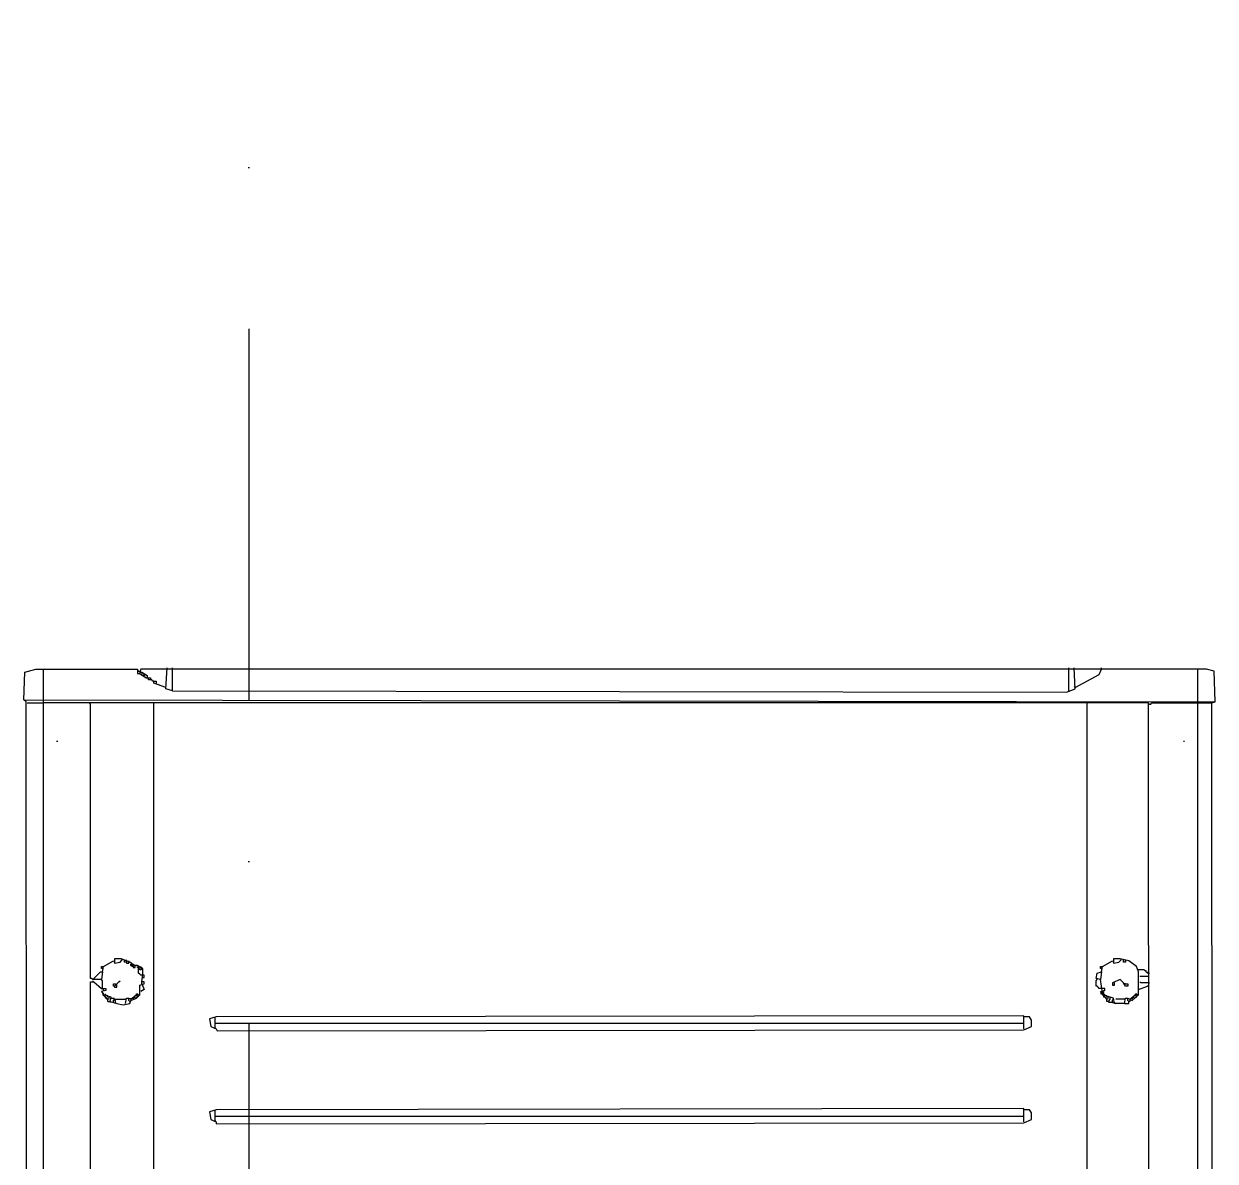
# Model space of a CAD drawing. Extents: x 3792242 to 5145247, y -1546315 to -1031918.
# Drawn here: x 4033512 to 4034281, y -1491160 to -1490426 of the extents above; entities that cross this region are included whole.
import ezdxf

# ---------------------------------------------------------------- set-up
doc = ezdxf.new("R2010")
doc.units = 0
doc.header["$MEASUREMENT"] = 0
doc.linetypes.add('BODKOCIARKOVANA_3', pattern=[5.6, 3, -1.3, 0, -1.3])
doc.layers.add('osi', color=253, linetype='CONTINUOUS')
doc.layers.add('ZZ-chladenie', color=133, linetype='CONTINUOUS')

msp = doc.modelspace()

# ---------------------------------------------------------------- linework, layer by layer
at = {"layer": 'osi', "linetype": 'BODKOCIARKOVANA_3', "ltscale": 80}
msp.add_line((4033657.044, -1487486.244), (4033657.044, -1507826.838), dxfattribs=at)
at = {"layer": 'ZZ-chladenie'}
for p, q in [((4033603.519, -1490855.35), (4033604.225, -1490841.935)), ((4033607.755, -1490856.762), (4033607.755, -1490841.935)), ((4034186.72, -1490856.762), (4034186.72, -1490841.935)), ((4034190.956, -1490855.35), (4034190.249, -1490841.935)), ((4034207.901, -1490842.64), (4034207.901, -1490841.935)), ((4033511.732, -1490862.41), (4033512.438, -1490844.759)), ((4033512.438, -1490844.759), (4033519.499, -1490842.64)), ((4033519.499, -1490842.64), (4033585.162, -1490842.64)), ((4033524.441, -1492530.108), (4033524.441, -1490842.64)), ((4033585.162, -1490842.64), (4033585.162, -1490845.464)), ((4033585.868, -1490844.052), (4033585.162, -1490844.052)), ((4033585.162, -1490845.464), (4033586.574, -1490845.464)), ((4033586.574, -1490844.759), (4033585.868, -1490844.052)), ((4033587.28, -1490842.64), (4033586.574, -1490844.759)), ((4033586.574, -1490844.759), (4033587.986, -1490844.759)), ((4033586.574, -1490845.464), (4033586.574, -1490846.171)), ((4033586.574, -1490845.464), (4033590.81, -1490848.289)), ((4034275.682, -1490842.64), (4033587.28, -1490842.64)), ((4033587.986, -1490844.759), (4033591.516, -1490846.877)), ((4033587.986, -1490846.171), (4033587.986, -1490845.464)), ((4033587.986, -1490846.877), (4033587.986, -1490846.171)), ((4033588.692, -1490846.877), (4033587.986, -1490846.877)), ((4033588.692, -1490846.877), (4033589.398, -1490846.171)), ((4033589.398, -1490846.171), (4033590.104, -1490846.877)), ((4033590.104, -1490847.583), (4033590.104, -1490848.289)), ((4033590.81, -1490848.289), (4033593.634, -1490848.289)), ((4033591.516, -1490846.877), (4033591.516, -1490848.289)), ((4033592.222, -1490849.701), (4033592.222, -1490848.289)), ((4033593.634, -1490849.701), (4033592.222, -1490849.701)), ((4033593.634, -1490848.289), (4033593.634, -1490849.701)), ((4033594.341, -1490849.701), (4033593.634, -1490849.701)), ((4033595.047, -1490850.407), (4033594.341, -1490849.701)), ((4034190.956, -1490854.643), (4034206.489, -1490846.171)), ((4034206.489, -1490846.171), (4034207.901, -1490842.64)), ((4034270.034, -1491908.781), (4034270.034, -1490842.64)), ((4034280.625, -1490844.052), (4034275.682, -1490842.64)), ((4034281.33, -1490863.822), (4034280.625, -1490844.052)), ((4033595.753, -1490850.407), (4033595.047, -1490850.407)), ((4033595.753, -1490851.819), (4033595.753, -1490850.407)), ((4033595.753, -1490850.407), (4033597.165, -1490850.407)), ((4033603.519, -1490854.643), (4033595.753, -1490851.819)), ((4033597.165, -1490850.407), (4033597.165, -1490851.819)), ((4033607.755, -1490856.762), (4033603.519, -1490855.35)), ((4033607.755, -1490856.762), (4034185.307, -1490857.467)), ((4034185.307, -1490857.467), (4034190.956, -1490855.35)), ((4034190.956, -1490854.643), (4034190.249, -1490853.938)), ((4033513.144, -1490863.822), (4033511.732, -1490862.41)), ((4033511.732, -1490862.41), (4034281.33, -1490863.822)), ((4033514.557, -1492529.402), (4033513.144, -1490863.822)), ((4033513.85, -1490864.528), (4033524.441, -1490864.528)), ((4034238.262, -1490864.528), (4033524.441, -1490864.528)), ((4033554.801, -1490865.234), (4033554.095, -1490864.528)), ((4033554.801, -1491042.454), (4033554.801, -1490865.234)), ((4033595.753, -1491241.56), (4033595.753, -1490864.528)), ((4034198.723, -1492429.848), (4034198.723, -1490864.528)), ((4034238.967, -1492287.226), (4034238.262, -1490864.528)), ((4034238.967, -1490865.234), (4034238.262, -1490865.234)), ((4034238.967, -1490865.234), (4034239.674, -1490865.234)), ((4034239.674, -1490865.234), (4034240.379, -1490864.528)), ((4034240.379, -1490864.528), (4034270.034, -1490864.528)), ((4034270.034, -1490864.528), (4034279.213, -1490864.528)), ((4034279.213, -1490864.528), (4034281.33, -1490863.822)), ((4034279.918, -1492397.37), (4034279.213, -1490864.528)), ((4033532.914, -1490889.24), (4033533.62, -1490889.24)), ((4034260.855, -1490889.24), (4034261.561, -1490889.24)), ((4033563.274, -1491034.687), (4033569.628, -1491031.157)), ((4033569.628, -1491031.157), (4033570.335, -1491031.863)), ((4033574.571, -1491029.745), (4033570.335, -1491029.745)), ((4033570.335, -1491029.745), (4033570.335, -1491032.569)), ((4033570.335, -1491032.569), (4033573.865, -1491031.863)), ((4033573.865, -1491031.863), (4033575.277, -1491030.451)), ((4033580.219, -1491031.863), (4033574.571, -1491029.745)), ((4033575.277, -1491030.451), (4033575.277, -1491029.745)), ((4033576.689, -1491031.863), (4033576.689, -1491030.451)), ((4033578.102, -1491031.863), (4033576.689, -1491031.863)), ((4033578.102, -1491031.157), (4033578.102, -1491030.451)), ((4033578.102, -1491031.157), (4033578.102, -1491031.863)), ((4033578.102, -1491031.863), (4033578.102, -1491032.569)), ((4033578.102, -1491032.569), (4033579.514, -1491032.569)), ((4033579.514, -1491031.863), (4033579.514, -1491031.157)), ((4033579.514, -1491032.569), (4033579.514, -1491031.863)), ((4033583.043, -1491033.981), (4033580.219, -1491031.863)), ((4033580.926, -1491032.569), (4033580.926, -1491031.863)), ((4033580.926, -1491033.981), (4033580.926, -1491033.275)), ((4033580.926, -1491033.275), (4033581.631, -1491033.981)), ((4033581.631, -1491034.687), (4033580.926, -1491033.981)), ((4033581.631, -1491033.981), (4033582.338, -1491033.275)), ((4033581.631, -1491033.981), (4033582.338, -1491034.687)), ((4033582.338, -1491033.275), (4033583.043, -1491033.981)), ((4033582.338, -1491034.687), (4033583.043, -1491033.981)), ((4033583.75, -1491033.981), (4033583.043, -1491033.981)), ((4033585.162, -1491033.981), (4033583.043, -1491033.981)), ((4033583.75, -1491034.687), (4033583.75, -1491033.981)), ((4033588.692, -1491036.099), (4033585.162, -1491033.981)), ((4034208.607, -1491034.687), (4034214.961, -1491031.157)), ((4034214.961, -1491031.157), (4034215.668, -1491031.863)), ((4034219.904, -1491029.745), (4034215.668, -1491029.745)), ((4034215.668, -1491029.745), (4034215.668, -1491032.569)), ((4034215.668, -1491032.569), (4034219.198, -1491031.863)), ((4034219.198, -1491031.863), (4034220.61, -1491030.451)), ((4034225.552, -1491031.157), (4034219.904, -1491029.745)), ((4034220.61, -1491030.451), (4034220.61, -1491029.745)), ((4034222.022, -1491031.863), (4034222.022, -1491030.451)), ((4034223.434, -1491031.863), (4034222.022, -1491031.863)), ((4034223.434, -1491031.157), (4034223.434, -1491030.451)), ((4034223.434, -1491031.157), (4034223.434, -1491031.863)), ((4034230.495, -1491034.687), (4034225.552, -1491031.157)), ((4033556.214, -1491043.16), (4033561.156, -1491038.217)), ((4033561.156, -1491038.217), (4033562.568, -1491038.217)), ((4033561.862, -1491036.099), (4033561.862, -1491034.687)), ((4033561.862, -1491034.687), (4033563.274, -1491034.687)), ((4033562.568, -1491036.099), (4033561.862, -1491036.099)), ((4033562.568, -1491038.217), (4033561.862, -1491043.16)), ((4033562.568, -1491038.217), (4033563.274, -1491034.687)), ((4033562.568, -1491036.099), (4033563.274, -1491036.099)), ((4033582.338, -1491034.687), (4033581.631, -1491034.687)), ((4033582.338, -1491034.687), (4033582.338, -1491035.393)), ((4033582.338, -1491035.393), (4033583.75, -1491035.393)), ((4033583.75, -1491035.393), (4033583.75, -1491034.687)), ((4033585.162, -1491035.393), (4033585.162, -1491034.687)), ((4033585.162, -1491034.687), (4033585.868, -1491035.393)), ((4033585.868, -1491035.393), (4033585.162, -1491035.393)), ((4033585.868, -1491035.393), (4033586.574, -1491034.687)), ((4033585.868, -1491038.923), (4033585.868, -1491035.393)), ((4033586.574, -1491039.629), (4033585.868, -1491038.923)), ((4033586.574, -1491034.687), (4033587.28, -1491035.393)), ((4033586.574, -1491036.099), (4033587.28, -1491035.393)), ((4033586.574, -1491036.805), (4033586.574, -1491036.099)), ((4033587.28, -1491036.805), (4033586.574, -1491036.805)), ((4033587.28, -1491040.335), (4033586.574, -1491039.629)), ((4033587.986, -1491035.393), (4033587.28, -1491035.393)), ((4033587.986, -1491036.099), (4033587.28, -1491036.805)), ((4033587.986, -1491040.335), (4033587.28, -1491040.335)), ((4033587.986, -1491036.099), (4033587.986, -1491035.393)), ((4033587.986, -1491044.572), (4033588.692, -1491039.629)), ((4033589.398, -1491040.335), (4033587.986, -1491040.335)), ((4033587.986, -1491041.748), (4033589.398, -1491041.748)), ((4033588.692, -1491039.629), (4033588.692, -1491036.099)), ((4033589.398, -1491041.748), (4033589.398, -1491040.335)), ((4034204.371, -1491042.454), (4034205.077, -1491038.923)), ((4034205.077, -1491038.923), (4034207.901, -1491038.217)), ((4034207.195, -1491036.099), (4034207.195, -1491034.687)), ((4034207.195, -1491034.687), (4034208.607, -1491034.687)), ((4034207.901, -1491036.099), (4034207.195, -1491036.099)), ((4034207.901, -1491038.217), (4034207.195, -1491043.16)), ((4034207.901, -1491038.217), (4034208.607, -1491034.687)), ((4034207.901, -1491036.099), (4034208.607, -1491036.099)), ((4034231.907, -1491038.217), (4034230.495, -1491034.687)), ((4034235.437, -1491036.805), (4034231.2, -1491036.805)), ((4034231.907, -1491049.514), (4034231.907, -1491038.217)), ((4034232.613, -1491041.041), (4034238.262, -1491041.041)), ((4034236.143, -1491037.511), (4034235.437, -1491036.805)), ((4034236.849, -1491037.511), (4034236.143, -1491037.511)), ((4034236.849, -1491038.217), (4034236.849, -1491037.511)), ((4034237.555, -1491038.923), (4034236.849, -1491038.217)), ((4034238.262, -1491038.923), (4034237.555, -1491038.217)), ((4034238.262, -1491038.923), (4034237.555, -1491038.923)), ((4034238.262, -1491038.923), (4034238.967, -1491038.923)), ((4033554.095, -1492530.108), (4033554.801, -1491044.572)), ((4033555.508, -1491042.454), (4033554.801, -1491042.454)), ((4033554.801, -1491044.572), (4033556.92, -1491044.572)), ((4033556.214, -1491043.16), (4033555.508, -1491042.454)), ((4033561.862, -1491043.16), (4033556.214, -1491043.16)), ((4033556.214, -1491043.866), (4033556.214, -1491044.572)), ((4033556.92, -1491044.572), (4033561.862, -1491048.808)), ((4033562.568, -1491043.866), (4033561.862, -1491043.16)), ((4033561.862, -1491048.808), (4033564.686, -1491048.808)), ((4033562.568, -1491048.808), (4033562.568, -1491043.866)), ((4033563.274, -1491050.22), (4033563.274, -1491048.808)), ((4033564.686, -1491048.808), (4033564.686, -1491050.22)), ((4033569.628, -1491047.396), (4033569.628, -1491045.984)), ((4033569.628, -1491045.984), (4033571.04, -1491045.984)), ((4033570.335, -1491047.396), (4033569.628, -1491047.396)), ((4033571.04, -1491046.69), (4033570.335, -1491047.396)), ((4033570.335, -1491047.396), (4033570.335, -1491048.102)), ((4033570.335, -1491048.102), (4033571.747, -1491048.102)), ((4033571.04, -1491045.984), (4033571.04, -1491046.69)), ((4033571.747, -1491045.984), (4033572.453, -1491045.278)), ((4033571.747, -1491048.102), (4033571.747, -1491045.984)), ((4033572.453, -1491045.278), (4033573.159, -1491044.572)), ((4033573.159, -1491044.572), (4033573.865, -1491043.866)), ((4033586.574, -1491046.69), (4033589.398, -1491045.984)), ((4033586.574, -1491053.045), (4033586.574, -1491046.69)), ((4033589.398, -1491049.514), (4033587.28, -1491050.926)), ((4033587.986, -1491045.984), (4033587.986, -1491044.572)), ((4033589.398, -1491044.572), (4033587.986, -1491044.572)), ((4033587.986, -1491045.984), (4033589.398, -1491049.514)), ((4033589.398, -1491045.984), (4033589.398, -1491044.572)), ((4034207.195, -1491043.16), (4034204.371, -1491042.454)), ((4034204.371, -1491043.866), (4034205.077, -1491043.16)), ((4034204.371, -1491047.396), (4034204.371, -1491043.866)), ((4034205.077, -1491047.396), (4034204.371, -1491047.396)), ((4034205.077, -1491043.16), (4034205.077, -1491042.454)), ((4034205.783, -1491048.102), (4034205.077, -1491047.396)), ((4034206.489, -1491048.808), (4034205.783, -1491048.102)), ((4034207.901, -1491048.808), (4034206.489, -1491048.808)), ((4034208.607, -1491051.632), (4034207.195, -1491043.16)), ((4034208.607, -1491048.808), (4034207.901, -1491048.808)), ((4034210.019, -1491048.808), (4034208.607, -1491048.808)), ((4034210.019, -1491050.22), (4034210.019, -1491048.808)), ((4034219.904, -1491043.16), (4034214.961, -1491045.278)), ((4034214.961, -1491045.278), (4034214.961, -1491046.69)), ((4034214.961, -1491046.69), (4034216.374, -1491046.69)), ((4034216.374, -1491046.69), (4034216.374, -1491045.278)), ((4034222.022, -1491045.278), (4034219.904, -1491043.16)), ((4034223.434, -1491047.396), (4034222.022, -1491045.278)), ((4034223.434, -1491045.984), (4034222.728, -1491045.984)), ((4034223.434, -1491045.984), (4034224.846, -1491045.984)), ((4034224.846, -1491047.396), (4034223.434, -1491047.396)), ((4034224.846, -1491045.984), (4034224.846, -1491047.396)), ((4034231.907, -1491049.514), (4034237.555, -1491047.396)), ((4034231.907, -1491053.045), (4034231.907, -1491049.514)), ((4034233.319, -1491045.278), (4034232.613, -1491044.572)), ((4034238.262, -1491045.278), (4034233.319, -1491045.278)), ((4034237.555, -1491047.396), (4034238.262, -1491046.69)), ((4034238.262, -1491045.278), (4034238.967, -1491045.278)), ((4033564.686, -1491050.22), (4033561.862, -1491050.926)), ((4033561.862, -1491050.926), (4033564.686, -1491055.162)), ((4033562.568, -1491052.338), (4033563.274, -1491051.632)), ((4033563.274, -1491053.045), (4033562.568, -1491052.338)), ((4033563.274, -1491053.75), (4033563.274, -1491053.045)), ((4033563.98, -1491053.75), (4033563.274, -1491053.75)), ((4033565.392, -1491053.75), (4033563.98, -1491052.338)), ((4033563.98, -1491053.75), (4033564.686, -1491053.045)), ((4033564.686, -1491054.457), (4033563.98, -1491053.75)), ((4033564.686, -1491053.045), (4033565.392, -1491053.75)), ((4033565.392, -1491055.162), (4033564.686, -1491054.457)), ((4033564.686, -1491055.162), (4033565.392, -1491055.162)), ((4033566.098, -1491053.75), (4033565.392, -1491053.75)), ((4033568.216, -1491054.457), (4033565.392, -1491053.75)), ((4033565.392, -1491055.869), (4033565.392, -1491055.162)), ((4033565.392, -1491055.162), (4033566.098, -1491057.281)), ((4033566.098, -1491055.869), (4033565.392, -1491055.869)), ((4033566.098, -1491054.457), (4033566.098, -1491053.75)), ((4033566.098, -1491055.869), (4033566.804, -1491055.162)), ((4033566.098, -1491057.281), (4033567.511, -1491057.281)), ((4033566.804, -1491055.162), (4033566.804, -1491054.457)), ((4033567.511, -1491057.281), (4033568.216, -1491054.457)), ((4033567.511, -1491057.281), (4033567.511, -1491057.986)), ((4033567.511, -1491057.281), (4033571.747, -1491058.693)), ((4033568.216, -1491055.162), (4033570.335, -1491055.162)), ((4033569.628, -1491056.574), (4033570.335, -1491055.869)), ((4033569.628, -1491057.986), (4033569.628, -1491056.574)), ((4033570.335, -1491055.869), (4033577.395, -1491055.869)), ((4033571.04, -1491056.574), (4033570.335, -1491056.574)), ((4033571.04, -1491057.986), (4033571.04, -1491056.574)), ((4033577.395, -1491058.693), (4033578.102, -1491055.162)), ((4033578.102, -1491055.162), (4033579.514, -1491055.162)), ((4033579.514, -1491055.162), (4033580.926, -1491055.869)), ((4033579.514, -1491056.574), (4033579.514, -1491055.869)), ((4033580.219, -1491057.281), (4033579.514, -1491056.574)), ((4033580.219, -1491058.693), (4033580.926, -1491056.574)), ((4033580.219, -1491057.281), (4033580.926, -1491057.281)), ((4033580.926, -1491055.869), (4033585.162, -1491052.338)), ((4033580.926, -1491055.869), (4033580.926, -1491055.162)), ((4033580.926, -1491056.574), (4033584.456, -1491055.162)), ((4033580.926, -1491057.281), (4033580.926, -1491056.574)), ((4033582.338, -1491055.162), (4033582.338, -1491054.457)), ((4033582.338, -1491054.457), (4033583.043, -1491054.457)), ((4033582.338, -1491055.162), (4033582.338, -1491055.869)), ((4033583.043, -1491054.457), (4033583.75, -1491053.75)), ((4033583.043, -1491054.457), (4033583.75, -1491055.162)), ((4033583.75, -1491053.75), (4033584.456, -1491053.045)), ((4033583.75, -1491055.162), (4033584.456, -1491054.457)), ((4033584.456, -1491053.045), (4033584.456, -1491052.338)), ((4033584.456, -1491052.338), (4033585.162, -1491052.338)), ((4033584.456, -1491055.162), (4033586.574, -1491053.045)), ((4033584.456, -1491054.457), (4033585.162, -1491054.457)), ((4033585.868, -1491053.045), (4033585.162, -1491052.338)), ((4033585.162, -1491053.75), (4033585.868, -1491053.045)), ((4033585.162, -1491054.457), (4033585.162, -1491053.75)), ((4034211.431, -1491055.869), (4034207.195, -1491050.926)), ((4034207.195, -1491050.926), (4034208.607, -1491050.926)), ((4034207.901, -1491052.338), (4034207.195, -1491052.338)), ((4034208.607, -1491053.045), (4034207.901, -1491052.338)), ((4034208.607, -1491050.926), (4034209.313, -1491050.22)), ((4034209.313, -1491051.632), (4034208.607, -1491050.926)), ((4034210.725, -1491053.75), (4034208.607, -1491051.632)), ((4034209.313, -1491053.75), (4034208.607, -1491053.045)), ((4034209.313, -1491050.22), (4034210.019, -1491050.22)), ((4034209.313, -1491052.338), (4034209.313, -1491051.632)), ((4034209.313, -1491053.75), (4034210.019, -1491053.045)), ((4034209.313, -1491054.457), (4034209.313, -1491053.75)), ((4034210.019, -1491054.457), (4034209.313, -1491054.457)), ((4034210.019, -1491053.045), (4034210.725, -1491053.75)), ((4034210.725, -1491055.162), (4034210.019, -1491054.457)), ((4034211.431, -1491053.75), (4034210.725, -1491053.75)), ((4034215.668, -1491055.162), (4034210.725, -1491053.75)), ((4034211.431, -1491055.869), (4034210.725, -1491055.162)), ((4034211.431, -1491054.457), (4034211.431, -1491053.75)), ((4034211.431, -1491055.869), (4034212.137, -1491055.162)), ((4034211.431, -1491057.281), (4034211.431, -1491055.869)), ((4034212.137, -1491057.281), (4034211.431, -1491057.281)), ((4034212.137, -1491055.162), (4034212.137, -1491054.457)), ((4034212.843, -1491057.986), (4034212.137, -1491057.281)), ((4034212.843, -1491056.574), (4034213.549, -1491055.869)), ((4034212.843, -1491057.281), (4034212.843, -1491056.574)), ((4034213.549, -1491055.162), (4034213.549, -1491054.457)), ((4034213.549, -1491055.869), (4034213.549, -1491055.162)), ((4034214.961, -1491056.574), (4034215.668, -1491055.869)), ((4034214.961, -1491057.986), (4034214.961, -1491056.574)), ((4034216.374, -1491058.693), (4034215.668, -1491055.162)), ((4034215.668, -1491055.869), (4034215.668, -1491056.574)), ((4034222.728, -1491055.869), (4034217.08, -1491055.869)), ((4034222.728, -1491058.693), (4034223.434, -1491055.162)), ((4034223.434, -1491055.162), (4034224.846, -1491055.162)), ((4034224.846, -1491055.162), (4034227.671, -1491056.574)), ((4034224.846, -1491056.574), (4034224.846, -1491055.869)), ((4034225.552, -1491057.281), (4034224.846, -1491056.574)), ((4034225.552, -1491057.281), (4034226.258, -1491056.574)), ((4034225.552, -1491058.693), (4034225.552, -1491057.281)), ((4034226.258, -1491057.281), (4034225.552, -1491057.281)), ((4034226.258, -1491055.869), (4034230.495, -1491052.338)), ((4034226.258, -1491056.574), (4034226.258, -1491057.281)), ((4034227.671, -1491056.574), (4034231.907, -1491053.045)), ((4034227.671, -1491055.162), (4034227.671, -1491054.457)), ((4034227.671, -1491054.457), (4034228.376, -1491054.457)), ((4034227.671, -1491055.162), (4034227.671, -1491055.869)), ((4034228.376, -1491054.457), (4034229.083, -1491053.75)), ((4034228.376, -1491054.457), (4034229.083, -1491055.162)), ((4034229.083, -1491053.75), (4034229.788, -1491053.045)), ((4034229.083, -1491055.162), (4034229.788, -1491054.457)), ((4034229.788, -1491053.045), (4034229.788, -1491052.338)), ((4034229.788, -1491052.338), (4034230.495, -1491052.338)), ((4034229.788, -1491054.457), (4034230.495, -1491054.457)), ((4034231.2, -1491053.045), (4034230.495, -1491052.338)), ((4034230.495, -1491053.75), (4034231.2, -1491053.045)), ((4034230.495, -1491054.457), (4034230.495, -1491053.75)), ((4033571.04, -1491057.986), (4033571.04, -1491058.693)), ((4033571.747, -1491058.693), (4033575.983, -1491059.399)), ((4033575.983, -1491059.399), (4033580.219, -1491058.693)), ((4034214.961, -1491057.986), (4034212.843, -1491057.986)), ((4034214.961, -1491057.986), (4034216.374, -1491057.986)), ((4034216.374, -1491057.986), (4034217.08, -1491058.693)), ((4034222.728, -1491058.693), (4034216.374, -1491058.693)), ((4034222.728, -1491058.693), (4034225.552, -1491058.693)), ((4033635.998, -1491067.165), (4033631.761, -1491068.577)), ((4033631.761, -1491068.577), (4033632.468, -1491073.52)), ((4033635.292, -1491074.226), (4033635.292, -1491067.872)), ((4033635.292, -1491071.402), (4034157.771, -1491071.402)), ((4034157.771, -1491066.46), (4033635.998, -1491067.165)), ((4034157.771, -1491074.932), (4034157.771, -1491066.46)), ((4034161.301, -1491067.165), (4034157.771, -1491067.165)), ((4034162.713, -1491069.284), (4034161.301, -1491067.165)), ((4034162.713, -1491073.52), (4034162.713, -1491069.284)), ((4033632.468, -1491073.52), (4033635.998, -1491074.932)), ((4033635.292, -1491074.226), (4033635.292, -1491074.932)), ((4033635.998, -1491074.932), (4033636.704, -1491076.344)), ((4033636.704, -1491076.344), (4034157.771, -1491075.638)), ((4034157.771, -1491075.638), (4034162.713, -1491073.52)), ((4034157.771, -1491126.474), (4033635.998, -1491127.18)), ((4034157.771, -1491134.947), (4034157.771, -1491126.474)), ((4033635.998, -1491127.18), (4033631.761, -1491128.592)), ((4033631.761, -1491128.592), (4033632.468, -1491133.535)), ((4033632.468, -1491133.535), (4033635.998, -1491134.947)), ((4033635.292, -1491134.24), (4033635.292, -1491127.886)), ((4033635.292, -1491131.416), (4034157.771, -1491131.416)), ((4033635.292, -1491134.24), (4033635.292, -1491134.947)), ((4034161.301, -1491127.18), (4034157.771, -1491127.18)), ((4034157.771, -1491135.653), (4034162.713, -1491133.535)), ((4034162.713, -1491129.298), (4034161.301, -1491127.18)), ((4034162.713, -1491133.535), (4034162.713, -1491129.298)), ((4033635.998, -1491134.947), (4033635.998, -1491136.359)), ((4033635.998, -1491136.359), (4034157.771, -1491135.653))]:
    msp.add_line(p, q, dxfattribs=at)

doc.saveas('drawing.dxf')
